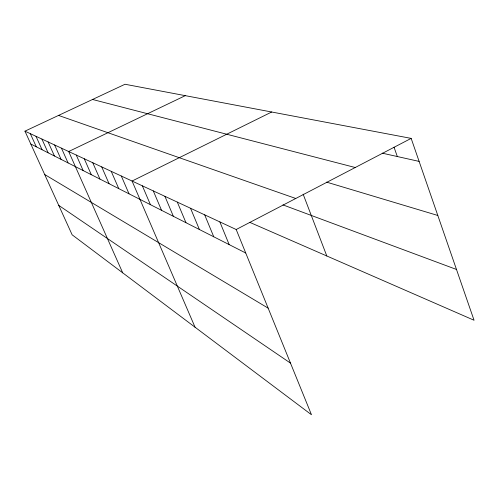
<?xml version="1.0" encoding="UTF-8"?>
<svg xmlns="http://www.w3.org/2000/svg" width="499" height="499" viewBox="0 0 499 499"><rect width="100%" height="100%" fill="white"/><g stroke="black" fill="none" stroke-linecap="round" stroke-linejoin="round"><path stroke-width="0.75" d="M411.157 138.385L125.018 84.256L24.95 131.162L236.189 229.515L411.157 138.385L474.05 320.246L249.993 222.454M271.687 112.001L132.067 181.037L195.053 327.219M185.285 95.658L68.675 151.521L122.71 272.834M382.234 153.168L419.116 161.402M92.558 99.476L355.232 167.514M326.596 182.129L437.816 215.474M58.539 115.419L295.77 198.483M282.977 204.902L456.485 269.46M30.801 144.018L245.733 253.005M44.685 174.513L268.144 308.145M58.745 205.382L290.487 363.11M24.95 131.162L72.143 234.817L311.476 414.744L236.189 229.515M35.997 136.308L42.072 149.731M30.345 133.676L36.308 146.812M41.91 139.059L48.11 152.794M48.116 141.947L54.441 156M61.471 148.166L68.064 162.911M54.628 144.978L61.084 159.368M76.266 155.058L83.146 170.558M84.281 158.788L91.311 174.7M92.752 162.73L99.937 179.072M101.715 166.903L109.069 183.707M111.221 171.332L118.75 188.616M121.319 176.035L129.029 193.824M142.365 185.834L150.442 204.684M153.293 190.917L161.557 210.322M164.919 196.332L173.378 216.317M177.307 202.101L185.965 222.697M190.531 208.258L199.4 229.509M204.684 214.844L213.765 236.794M219.866 221.912L229.172 244.61M303.136 194.161L326.801 255.981M394.035 147.205L397.31 156.53"/></g></svg>
